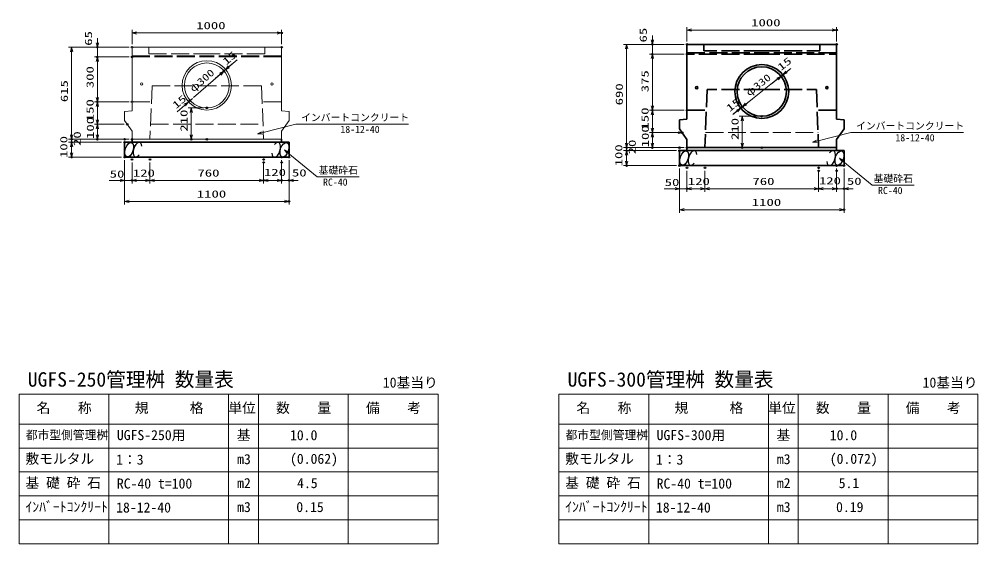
# Model space of a CAD drawing. Units: millimetres on the paper. Extents: x 15 to 1219, y 8 to 859.
# Drawn here: x 255.7 to 576.1, y 253.1 to 428.3 of the extents above; entities that cross this region are included whole.
import ezdxf
from ezdxf.enums import TextEntityAlignment as Align

# ---------------------------------------------------------------- set-up
doc = ezdxf.new("R2010")
doc.units = ezdxf.units.MM
doc.header["$PDMODE"] = 32
doc.header["$PDSIZE"] = 0.5
doc.linetypes.add('DASHED', pattern=[7.5, 6, -1.5])
for name, color, linetype, lineweight in [('D-BMK-HTXT', 7, 'Continuous', 13), ('D-STR-DIM（寸法）', 7, 'Continuous', 13), ('D-STR-HTXT(基礎砕石-旗)', 7, 'Continuous', 13), ('D-STR-HTXT（旗上げ）', 7, 'Continuous', 13), ('D-STR-STRF(グリ)', 7, 'Continuous', 25), ('D-STR（構造物）', 1, 'Continuous', 35)]:
    doc.layers.add(name, color=color, linetype=linetype, lineweight=lineweight)
doc.layers.add('Defpoints_10', color=151, linetype='Continuous')
doc.styles.add('ＭＳ ゴシック', font='')
doc.styles.get('ＭＳ ゴシック').set_extended_font_data('MS Gothic')

# ---------------------------------------------------------------- blocks, each defined once
blk = doc.blocks.new('_Open30')
at = {"color": 7, "linetype": 'Continuous', "lineweight": 13}
for p, q in [((-1, 0.2679), (0, 0)), ((0, 0), (-1, -0.2679)), ((0, 0), (-1, 0))]:
    blk.add_line(p, q, dxfattribs=at)

msp = doc.modelspace()

# ---------------------------------------------------------------- linework, layer by layer
at = {"layer": 'D-BMK-HTXT'}
for p, q in [((255.669, 303.078), (255.669, 253.078)), ((255.669, 303.078), (395.669, 303.078)), ((285.669, 303.078), (285.669, 253.078)), ((325.669, 303.078), (325.669, 253.078)), ((335.669, 303.078), (335.669, 253.078)), ((365.669, 303.078), (365.669, 253.078)), ((395.669, 303.078), (395.669, 253.078)), ((436.063, 303.078), (436.063, 253.078)), ((436.063, 303.078), (576.063, 303.078)), ((466.063, 303.078), (466.063, 253.078)), ((506.063, 303.078), (506.063, 253.078)), ((516.063, 303.078), (516.063, 253.078)), ((546.063, 303.078), (546.063, 253.078)), ((576.063, 303.078), (576.063, 253.078)), ((255.669, 293.078), (395.669, 293.078)), ((436.063, 293.078), (576.063, 293.078)), ((255.669, 285.078), (395.669, 285.078)), ((436.063, 285.078), (576.063, 285.078)), ((255.669, 277.078), (395.669, 277.078)), ((436.063, 277.078), (576.063, 277.078)), ((255.669, 269.078), (395.669, 269.078)), ((436.063, 269.078), (576.063, 269.078)), ((255.669, 261.078), (395.669, 261.078)), ((436.063, 261.078), (576.063, 261.078)), ((255.669, 253.078), (395.669, 253.078)), ((436.063, 253.078), (576.063, 253.078))]:
    msp.add_line(p, q, dxfattribs=at)
at = {"layer": 'D-STR-DIM（寸法）'}
for p, q in [((293.381, 419.973), (293.381, 424.748)), ((294.881, 423.748), (341.881, 423.748)), ((343.381, 419.973), (343.381, 424.748)), ((467.28, 421.434), (467.28, 422.934)), ((478.863, 420.934), (478.863, 425.71)), ((480.363, 424.71), (527.363, 424.71)), ((528.863, 420.934), (528.863, 425.71)), ((281.799, 420.473), (281.799, 421.973)), ((477.863, 419.934), (457.682, 419.934)), ((477.863, 419.934), (466.28, 419.934)), ((467.28, 416.684), (467.28, 419.934)), ((292.381, 418.973), (272.2, 418.973)), ((273.2, 417.473), (273.2, 389.723)), ((292.381, 418.973), (280.799, 418.973)), ((281.799, 415.723), (281.799, 418.973)), ((458.682, 418.434), (458.682, 386.934)), ((477.863, 416.684), (466.28, 416.684)), ((477.863, 416.684), (466.28, 416.684)), ((292.381, 415.723), (280.799, 415.723)), ((292.381, 415.723), (280.799, 415.723)), ((281.799, 402.223), (281.799, 414.223)), ((281.799, 414.223), (281.799, 412.723)), ((321.213, 408.501), (326.879, 413.416)), ((325.746, 412.433), (328.489, 414.814)), ((467.28, 399.434), (467.28, 415.184)), ((467.28, 415.184), (467.28, 413.684)), ((513.577, 411.851), (507.101, 406.74)), ((512.105, 410.689), (513.282, 411.618)), ((313.975, 402.221), (322.913, 409.976)), ((498.564, 400.002), (509.161, 408.366)), ((509.161, 408.366), (507.984, 407.436)), ((510.339, 409.295), (510.927, 409.76)), ((292.381, 400.723), (280.799, 400.723)), ((292.381, 400.723), (280.799, 400.723)), ((313.597, 401.894), (308.436, 397.415)), ((500.625, 401.628), (494.149, 396.517)), ((498.564, 400.002), (499.742, 400.931)), ((281.799, 394.723), (281.799, 399.223)), ((317.381, 398.723), (312.197, 398.723)), ((477.863, 397.934), (466.28, 397.934)), ((477.863, 397.934), (466.28, 397.934)), ((495.62, 397.679), (494.443, 396.75)), ((497.387, 399.073), (496.798, 398.608)), ((313.197, 397.223), (313.197, 389.723)), ((467.28, 391.934), (467.28, 396.434)), ((502.863, 395.934), (496.347, 395.934)), ((497.347, 394.434), (497.347, 386.934)), ((273.2, 389.723), (273.2, 391.223)), ((290.774, 393.223), (280.799, 393.223)), ((290.774, 393.223), (280.799, 393.223)), ((281.799, 391.723), (281.799, 389.723)), ((289.881, 388.223), (272.2, 388.223)), ((292.381, 388.223), (272.2, 388.223)), ((273.2, 388.223), (273.2, 387.223)), ((292.381, 388.223), (280.799, 388.223)), ((317.381, 388.223), (312.197, 388.223)), ((458.682, 386.934), (458.682, 388.434)), ((475.255, 390.434), (466.28, 390.434)), ((476.255, 390.434), (466.28, 390.434)), ((467.28, 388.934), (467.28, 386.934)), ((289.881, 387.223), (272.2, 387.223)), ((289.881, 387.223), (272.2, 387.223)), ((273.2, 385.723), (273.2, 384.223)), ((273.2, 385.723), (273.2, 383.723)), ((475.363, 385.434), (457.682, 385.434)), ((477.863, 385.434), (457.682, 385.434)), ((458.682, 385.434), (458.682, 384.434)), ((477.863, 385.434), (466.28, 385.434)), ((502.863, 385.434), (496.347, 385.434)), ((289.881, 382.223), (272.2, 382.223)), ((475.363, 384.434), (457.682, 384.434)), ((475.363, 384.434), (457.682, 384.434)), ((458.682, 382.934), (458.682, 381.434)), ((458.682, 382.934), (458.682, 380.934)), ((290.881, 381.223), (290.881, 366.482)), ((290.881, 380.476), (290.881, 373.49)), ((293.381, 380.476), (293.381, 373.49)), ((293.381, 380.476), (293.381, 373.49)), ((299.381, 380.476), (299.381, 373.49)), ((299.381, 380.476), (299.381, 373.49)), ((337.381, 380.476), (337.381, 373.49)), ((337.381, 379.476), (337.381, 373.49)), ((343.381, 381.223), (343.381, 373.49)), ((343.381, 379.476), (343.381, 373.49)), ((345.881, 381.223), (345.881, 366.482)), ((345.881, 381.223), (345.881, 373.49)), ((475.363, 379.434), (457.682, 379.434)), ((476.363, 378.434), (476.363, 363.693)), ((528.863, 378.434), (528.863, 370.701)), ((531.363, 378.434), (531.363, 363.693)), ((531.363, 378.434), (531.363, 370.701)), ((476.363, 377.687), (476.363, 370.701)), ((478.863, 377.687), (478.863, 370.701)), ((478.863, 377.687), (478.863, 370.701)), ((484.863, 377.687), (484.863, 370.701)), ((484.863, 377.687), (484.863, 370.701)), ((522.863, 377.687), (522.863, 370.701)), ((522.863, 376.687), (522.863, 370.701)), ((528.863, 376.687), (528.863, 370.701)), ((293.006, 374.49), (285.756, 374.49)), ((293.381, 374.49), (290.881, 374.49)), ((297.881, 374.49), (294.881, 374.49)), ((294.881, 374.49), (296.381, 374.49)), ((300.881, 374.49), (335.881, 374.49)), ((338.881, 374.49), (341.881, 374.49)), ((341.881, 374.49), (340.381, 374.49)), ((343.381, 374.49), (345.881, 374.49)), ((347.381, 374.49), (348.881, 374.49)), ((478.488, 371.701), (471.238, 371.701)), ((478.863, 371.701), (476.363, 371.701)), ((483.363, 371.701), (480.363, 371.701)), ((480.363, 371.701), (481.863, 371.701)), ((486.363, 371.701), (521.363, 371.701)), ((524.363, 371.701), (527.363, 371.701)), ((527.363, 371.701), (525.863, 371.701)), ((528.863, 371.701), (531.363, 371.701)), ((532.863, 371.701), (534.363, 371.701)), ((292.381, 367.482), (344.381, 367.482)), ((477.863, 364.693), (529.863, 364.693))]:
    msp.add_line(p, q, dxfattribs=at)
at = {"layer": 'D-STR-DIM（寸法）', "color": 1, "linetype": 'DASHED'}
for p, q in [((299.591, 393.223), (337.171, 393.223)), ((299.591, 393.223), (337.171, 393.223)), ((485.073, 390.434), (522.652, 390.434))]:
    msp.add_line(p, q, dxfattribs=at)
at = {"layer": 'D-STR-HTXT(基礎砕石-旗)'}
for points in [[(369.317, 375.636), (355.213, 375.636), (345.459, 383.741)], [(554.799, 372.847), (540.695, 372.847), (530.941, 380.952)]]:
    msp.add_lwpolyline(points, dxfattribs=at)
at = {"layer": 'D-STR-HTXT（旗上げ）'}
for points in [[(385.803, 393.271), (348.17, 393.223), (336.807, 390.359)], [(571.285, 390.482), (533.652, 390.434), (522.289, 387.57)]]:
    msp.add_lwpolyline(points, dxfattribs=at)
at = {"layer": 'D-STR-STRF(グリ)'}
for centre, major_axis in [((292.456, 384.746), (0.79, 2.421)), ((344.306, 384.699), (-0.79, -2.421)), ((477.938, 381.957), (0.79, 2.421)), ((529.787, 381.91), (-0.79, -2.421))]:
    msp.add_ellipse(centre, major_axis=major_axis, ratio=0.5139, dxfattribs=at)
for centre, major_axis in [((295.197, 384.746), (0.79, 2.421)), ((341.565, 384.699), (-0.79, -2.421)), ((480.679, 381.957), (0.79, 2.421)), ((527.047, 381.91), (-0.79, -2.421))]:
    msp.add_ellipse(centre, major_axis=major_axis, ratio=0.5139, start_param=5.3575563, end_param=10.3750652, dxfattribs=at)
at = {"layer": 'D-STR（構造物）'}
for p, q in [((478.863, 419.934), (478.863, 394.934)), ((478.863, 419.934), (503.863, 419.934)), ((484.438, 419.934), (484.438, 417.741)), ((528.863, 419.934), (503.863, 419.934)), ((523.288, 419.934), (523.288, 417.741)), ((528.863, 419.934), (528.863, 394.934)), ((476.363, 394.684), (478.863, 394.934)), ((476.363, 391.684), (476.363, 394.684)), ((531.363, 394.684), (528.863, 394.934)), ((531.363, 391.684), (531.363, 394.684)), ((478.863, 388.184), (476.363, 391.684)), ((528.863, 388.184), (531.363, 391.684)), ((293.381, 388.223), (293.381, 387.223)), ((343.381, 388.223), (343.381, 387.223)), ((478.863, 385.434), (478.863, 388.184)), ((528.863, 385.434), (528.863, 388.184)), ((290.881, 387.223), (345.881, 387.223)), ((290.881, 387.223), (290.881, 382.223)), ((290.881, 387.223), (345.881, 387.223)), ((345.881, 387.223), (345.881, 382.223)), ((478.863, 385.434), (503.863, 385.434)), ((478.863, 385.434), (478.863, 384.434)), ((528.863, 385.434), (503.863, 385.434)), ((528.863, 385.434), (528.863, 384.434)), ((290.881, 382.223), (345.881, 382.223)), ((476.363, 384.434), (531.363, 384.434)), ((476.363, 384.434), (476.363, 379.434)), ((476.363, 384.434), (531.363, 384.434)), ((531.363, 384.434), (531.363, 379.434)), ((476.363, 379.434), (531.363, 379.434))]:
    msp.add_line(p, q, dxfattribs=at)
at = {"layer": 'D-STR（構造物）', "lineweight": 13}
for p, q in [((293.381, 418.973), (318.381, 418.973)), ((293.381, 418.973), (293.381, 397.723)), ((343.381, 418.973), (318.381, 418.973)), ((343.381, 418.973), (343.381, 397.723)), ((290.881, 397.473), (293.381, 397.723)), ((290.881, 397.473), (290.881, 394.473)), ((345.881, 397.473), (343.381, 397.723)), ((345.881, 397.473), (345.881, 394.473)), ((290.881, 394.473), (293.381, 390.973)), ((345.881, 394.473), (343.381, 390.973)), ((293.381, 390.973), (293.381, 388.223)), ((343.381, 390.973), (343.381, 388.223)), ((293.381, 388.223), (318.381, 388.223)), ((343.381, 388.223), (318.381, 388.223))]:
    msp.add_line(p, q, dxfattribs=at)
at = {"layer": 'D-STR（構造物）', "lineweight": 5}
for p, q in [((298.956, 418.973), (298.956, 416.78)), ((337.806, 418.973), (337.806, 416.78))]:
    msp.add_line(p, q, dxfattribs=at)
at = {"layer": 'D-STR（構造物）', "linetype": 'DASHED', "lineweight": 5}
for p, q in [((298.956, 416.78), (318.381, 416.78)), ((337.806, 416.78), (318.381, 416.78)), ((293.381, 416.078), (318.381, 416.078)), ((293.381, 415.723), (318.381, 415.723)), ((343.381, 416.078), (318.381, 416.078)), ((343.381, 415.723), (318.381, 415.723)), ((300.131, 406.044), (299.381, 388.223)), ((300.131, 406.044), (318.381, 406.044)), ((336.631, 406.044), (318.381, 406.044)), ((336.631, 406.044), (337.381, 388.223)), ((293.381, 400.723), (299.907, 400.723)), ((343.381, 400.723), (336.855, 400.723))]:
    msp.add_line(p, q, dxfattribs=at)
at = {"layer": 'D-STR（構造物）', "linetype": 'DASHED'}
for p, q in [((478.863, 417.064), (503.863, 417.064)), ((503.863, 416.684), (478.863, 416.684)), ((503.863, 417.741), (484.438, 417.741)), ((503.863, 417.741), (523.288, 417.741)), ((528.863, 417.064), (503.863, 417.064)), ((503.863, 416.684), (528.863, 416.684)), ((485.613, 404.897), (484.863, 385.434)), ((503.863, 404.897), (485.613, 404.897)), ((503.863, 404.897), (522.113, 404.897)), ((522.113, 404.897), (522.863, 385.434)), ((478.863, 397.934), (485.344, 397.934)), ((528.863, 397.934), (522.381, 397.934))]:
    msp.add_line(p, q, dxfattribs=at)
at = {"layer": 'D-STR（構造物）', "lineweight": 5}
for centre in [(296.631, 406.723), (340.131, 406.723)]:
    msp.add_circle(centre, 0.375, dxfattribs=at)
at = {"layer": 'D-STR（構造物）'}
for centre in [(482.113, 405.434), (525.613, 405.434)]:
    msp.add_circle(centre, 0.375, dxfattribs=at)
at = {"layer": 'D-STR（構造物）', "lineweight": 5}
for radius, start, end in [(8.25, 90, 270), (7.5, 90, 270), (8.25, 270, 90), (7.5, 270, 90)]:
    msp.add_arc((318.381, 406.223), radius, start, end, dxfattribs=at)
at = {"layer": 'D-STR（構造物）'}
for radius, start, end in [(9, 90, 270), (8.25, 90, 270), (9, 270, 90), (8.25, 270, 90)]:
    msp.add_arc((503.863, 404.184), radius, start, end, dxfattribs=at)
at = {"layer": 'Defpoints_10'}
for p in [(343.381, 423.748), (528.863, 424.71), (467.28, 419.934), (478.863, 419.934), (478.863, 419.934), (478.863, 419.934), (528.863, 419.934), (281.799, 418.973), (293.381, 418.973), (293.381, 418.973), (293.381, 418.973), (343.381, 418.973), (467.28, 416.684), (478.863, 416.684), (478.863, 416.684), (281.799, 415.723), (293.381, 415.723), (293.381, 415.723), (324.046, 410.959), (510.339, 409.295), (510.339, 409.295), (510.927, 409.76), (510.927, 409.76), (281.799, 400.723), (293.381, 400.723), (293.381, 400.723), (312.716, 401.129), (318.381, 398.723), (467.28, 397.934), (478.863, 397.934), (478.863, 397.934), (496.798, 398.608), (496.798, 398.608), (497.387, 399.073), (497.387, 399.073), (503.863, 395.934), (291.774, 393.223), (291.774, 393.223), (273.2, 388.223), (281.799, 388.223), (290.881, 388.223), (293.381, 388.223), (293.381, 388.223), (313.197, 388.223), (318.381, 388.223), (476.255, 390.434), (477.255, 390.434), (273.2, 387.223), (290.881, 387.223), (290.881, 387.223), (458.682, 385.434), (458.682, 384.434), (467.28, 385.434), (476.363, 385.434), (476.363, 384.434), (476.363, 384.434), (478.863, 385.434), (478.863, 385.434), (497.347, 385.434), (503.863, 385.434), (273.2, 382.223), (290.881, 382.223), (290.881, 382.223), (293.381, 381.476), (299.381, 381.476), (299.381, 381.476), (337.381, 381.476), (343.381, 382.223), (345.881, 382.223), (345.881, 382.223), (337.381, 380.476), (343.381, 380.476), (458.682, 379.434), (476.363, 379.434), (476.363, 379.434), (478.863, 378.687), (484.863, 378.687), (484.863, 378.687), (522.863, 378.687), (528.863, 379.434), (531.363, 379.434), (531.363, 379.434), (522.863, 377.687), (528.863, 377.687), (293.381, 374.49), (337.381, 374.49), (343.381, 374.49), (345.881, 374.49), (478.863, 371.701), (522.863, 371.701), (528.863, 371.701), (531.363, 371.701), (345.881, 367.482), (531.363, 364.693)]:
    msp.add_point(p, dxfattribs=at)

# ---------------------------------------------------------------- block references
at = {"layer": 'D-STR-DIM（寸法）', "xscale": 1.5, "yscale": 1.5}
for p, rotation in [((293.381, 423.748), 180), ((478.863, 424.71), 180), ((281.799, 418.973), 270), ((458.682, 419.934), 90), ((467.28, 419.934), 270), ((273.2, 418.973), 90), ((467.28, 416.684), 90), ((467.28, 416.684), 90), ((281.799, 415.723), 90), ((281.799, 415.723), 90), ((324.046, 410.959), 40.94466), ((324.613, 411.45), 220.94466), ((510.927, 409.76), 218.28209), ((510.339, 409.295), 38.28209), ((510.339, 409.295), 38.28209), ((281.799, 400.723), 270), ((281.799, 400.723), 90), ((313.197, 398.723), 90), ((467.28, 397.934), 270), ((467.28, 397.934), 90), ((496.798, 398.608), 38.28209), ((497.387, 399.073), 218.28209), ((497.387, 399.073), 218.28209), ((281.799, 393.223), 270), ((497.347, 395.934), 90), ((281.799, 393.223), 90), ((467.28, 390.434), 270), ((273.2, 388.223), 270), ((273.2, 388.223), 270), ((281.799, 388.223), 270), ((313.197, 388.223), 270), ((467.28, 390.434), 90), ((273.2, 387.223), 90), ((273.2, 387.223), 90), ((458.682, 385.434), 270), ((458.682, 385.434), 270), ((467.28, 385.434), 270), ((497.347, 385.434), 270), ((273.2, 382.223), 270), ((458.682, 384.434), 90), ((458.682, 384.434), 90), ((458.682, 379.434), 270), ((293.381, 374.49), 180), ((293.381, 374.49), 180), ((299.381, 374.49), 180), ((337.381, 374.49), 180), ((345.881, 374.49), 180), ((478.863, 371.701), 180), ((478.863, 371.701), 180), ((484.863, 371.701), 180), ((522.863, 371.701), 180), ((531.363, 371.701), 180), ((290.881, 367.482), 180), ((476.363, 364.693), 180)]:
    msp.add_blockref('_Open30', p, dxfattribs=dict(at, rotation=rotation))
for p in [(343.381, 423.748), (528.863, 424.71), (290.881, 374.49), (299.381, 374.49), (337.381, 374.49), (343.381, 374.49), (343.381, 374.49), (476.363, 371.701), (484.863, 371.701), (522.863, 371.701), (528.863, 371.701), (528.863, 371.701), (345.881, 367.482), (531.363, 364.693)]:
    msp.add_blockref('_Open30', p, dxfattribs=at)
at = {"layer": 'D-STR-HTXT(基礎砕石-旗)', "xscale": 1.5, "yscale": 1.5, "rotation": 140.27459}
for p in [(344.306, 384.699), (529.787, 381.91)]:
    msp.add_blockref('_Open30', p, dxfattribs=at)
at = {"layer": 'D-STR-HTXT（旗上げ）', "xscale": 1.5, "yscale": 1.5, "rotation": 194.1476}
for p in [(335.352, 389.992), (520.834, 387.203)]:
    msp.add_blockref('_Open30', p, dxfattribs=at)
at = {"layer": 'D-STR（構造物）', "xscale": 1.5, "yscale": 1.5, "rotation": 40.94466}
msp.add_blockref('_Open30', (312.149, 400.638), dxfattribs=at)

# ---------------------------------------------------------------- texts
at = {"layer": 'D-BMK-HTXT', "style": 'ＭＳ ゴシック'}
for s, height, p in [('UGFS-250管理桝 数量表', 4.811, (258.559, 304.143)), ('UGFS-300管理桝 数量表', 4.811, (438.952, 304.143)), ('10基当り', 3.367, (377.209, 304.274)), ('10基当り', 3.367, (557.603, 304.274)), ('名\u3000\u3000称', 3.367, (261.506, 295.796)), ('規\u3000\u3000\u3000格', 3.367, (294.31, 295.813)), ('単位', 3.367, (325.578, 295.778)), ('数\u3000\u3000量', 3.367, (341.559, 295.813)), ('備\u3000\u3000考', 3.367, (371.577, 295.773)), ('名\u3000\u3000称', 3.367, (441.899, 295.796)), ('規\u3000\u3000\u3000格', 3.367, (474.703, 295.813)), ('単位', 3.367, (505.996, 295.778)), ('数\u3000\u3000量', 3.367, (521.952, 295.813)), ('備\u3000\u3000考', 3.367, (551.97, 295.773)), ('基', 3.367, (328.386, 286.716)), ('基', 3.367, (508.78, 286.716)), ('都市型側管理桝', 2.886, (257.867, 287.106)), ('UGFS-250用', 3.367, (288.318, 286.715)), ('10.0', 3.367, (346.183, 286.68)), ('都市型側管理桝', 2.886, (438.26, 287.106)), ('UGFS-300用', 3.367, (468.711, 286.715)), ('10.0', 3.367, (526.576, 286.68)), ('敷モルタル', 3.367, (257.775, 278.822)), ('1：3', 3.367, (288.086, 278.528)), ('m3', 3.367, (328.493, 278.68)), ('(0.062)', 3.367, (346.18, 278.797)), ('敷モルタル', 3.367, (438.169, 278.822)), ('1：3', 3.367, (468.48, 278.528)), ('m3', 3.367, (508.887, 278.68)), ('(0.072)', 3.367, (526.573, 278.797)), ('基 礎 砕 石', 3.367, (257.775, 270.787)), ('基 礎 砕 石', 3.367, (438.169, 270.787)), ('RC-40 t=100', 3.367, (288.318, 270.528)), ('m2', 3.367, (328.485, 270.68)), ('4.5', 3.367, (348.549, 270.68)), ('RC-40 t=100', 3.367, (468.711, 270.528)), ('m2', 3.367, (508.878, 270.68)), ('5.1', 3.367, (529.562, 270.68)), ('ｲﾝﾊﾞｰﾄｺﾝｸﾘｰﾄ', 3.367, (257.757, 262.752)), ('18-12-40', 3.367, (288.086, 262.528)), ('m3', 3.367, (328.493, 262.68)), ('0.15', 3.367, (348.289, 262.68)), ('ｲﾝﾊﾞｰﾄｺﾝｸﾘｰﾄ', 3.367, (438.151, 262.752)), ('18-12-40', 3.367, (468.48, 262.528)), ('m3', 3.367, (508.887, 262.68)), ('0.19', 3.367, (528.681, 262.68))]:
    msp.add_text(s, height=height, dxfattribs=at).set_placement(p, align=Align.BOTTOM_LEFT)
at = {"layer": 'D-STR-DIM（寸法）', "style": 'ＭＳ ゴシック', "width": 1.5}
for s, p in [('1000', (314.839, 424.286)), ('1000', (500.321, 425.247)), ('120', (293.673, 375.028)), ('760', (315.256, 375.028)), ('120', (337.478, 375.231)), ('50', (346.833, 375.072)), ('50', (285.928, 374.689)), ('50', (471.409, 371.9)), ('120', (479.154, 372.239)), ('760', (500.738, 372.239)), ('120', (522.96, 372.442)), ('50', (532.314, 372.283)), ('1100', (315.048, 368.019)), ('1100', (500.529, 365.23))]:
    msp.add_text(s, height=2.405, dxfattribs=at).set_placement(p, align=Align.BOTTOM_LEFT)
at = {"layer": 'D-STR-DIM（寸法）', "style": 'ＭＳ ゴシック'}
for s, rotation, width, p in [('65', 90, 1.5, (280.747, 419.463)), ('65', 90, 1.5, (466.155, 420.575)), ('15', 40.945, 1.5, (325.346, 412.292)), ('15', 38.282, 1.5, (510.696, 410.389)), ('300', 90, 1.5, (281.261, 405.306)), ('φ300', 40.945, 1.3, (314.378, 403.282)), ('375', 90, 1.5, (466.743, 403.929)), ('615', 90, 1.5, (272.663, 400.635)), ('φ330', 38.282, 1.3, (500.095, 401.895)), ('690', 90, 1.5, (458.144, 399.559)), ('150', 90, 1.5, (281.261, 394.265)), ('15', 40.945, 1.5, (308.573, 397.668)), ('15', 38.282, 1.5, (493.556, 396.697)), ('210', 90, 1.5, (312.659, 390.765)), ('150', 90, 1.5, (466.743, 391.476)), ('100', 90, 1.5, (281.357, 388.321)), ('210', 90, 1.5, (496.809, 387.976)), ('100', 90, 1.5, (466.838, 385.532)), ('100', 90, 1.5, (272.509, 381.963)), ('20', 90, 1.5, (276.994, 385.983)), ('20', 90, 1.5, (462.476, 383.194)), ('100', 90, 1.5, (457.991, 379.174))]:
    msp.add_text(s, height=2.405, rotation=rotation, dxfattribs=dict(at, width=width)).set_placement(p, align=Align.BOTTOM_LEFT)
at = {"layer": 'D-STR-HTXT(基礎砕石-旗)', "style": 'ＭＳ ゴシック'}
for s, p in [('基礎砕石', (355.749, 375.97)), ('RC-40', (357.237, 371.985)), ('基礎砕石', (541.231, 373.181)), ('RC-40', (542.718, 369.196))]:
    msp.add_text(s, height=2.405, dxfattribs=at).set_placement(p, align=Align.BOTTOM_LEFT)
at = {"layer": 'D-STR-HTXT（旗上げ）', "style": 'ＭＳ ゴシック'}
for s, p in [('インバートコンクリート', (349.9, 393.567)), ('インバートコンクリート', (535.382, 390.778)), ('18-12-40', (363.043, 389.62)), ('18-12-40', (548.524, 386.831))]:
    msp.add_text(s, height=2.405, dxfattribs=at).set_placement(p, align=Align.BOTTOM_LEFT)

doc.saveas('drawing.dxf')
